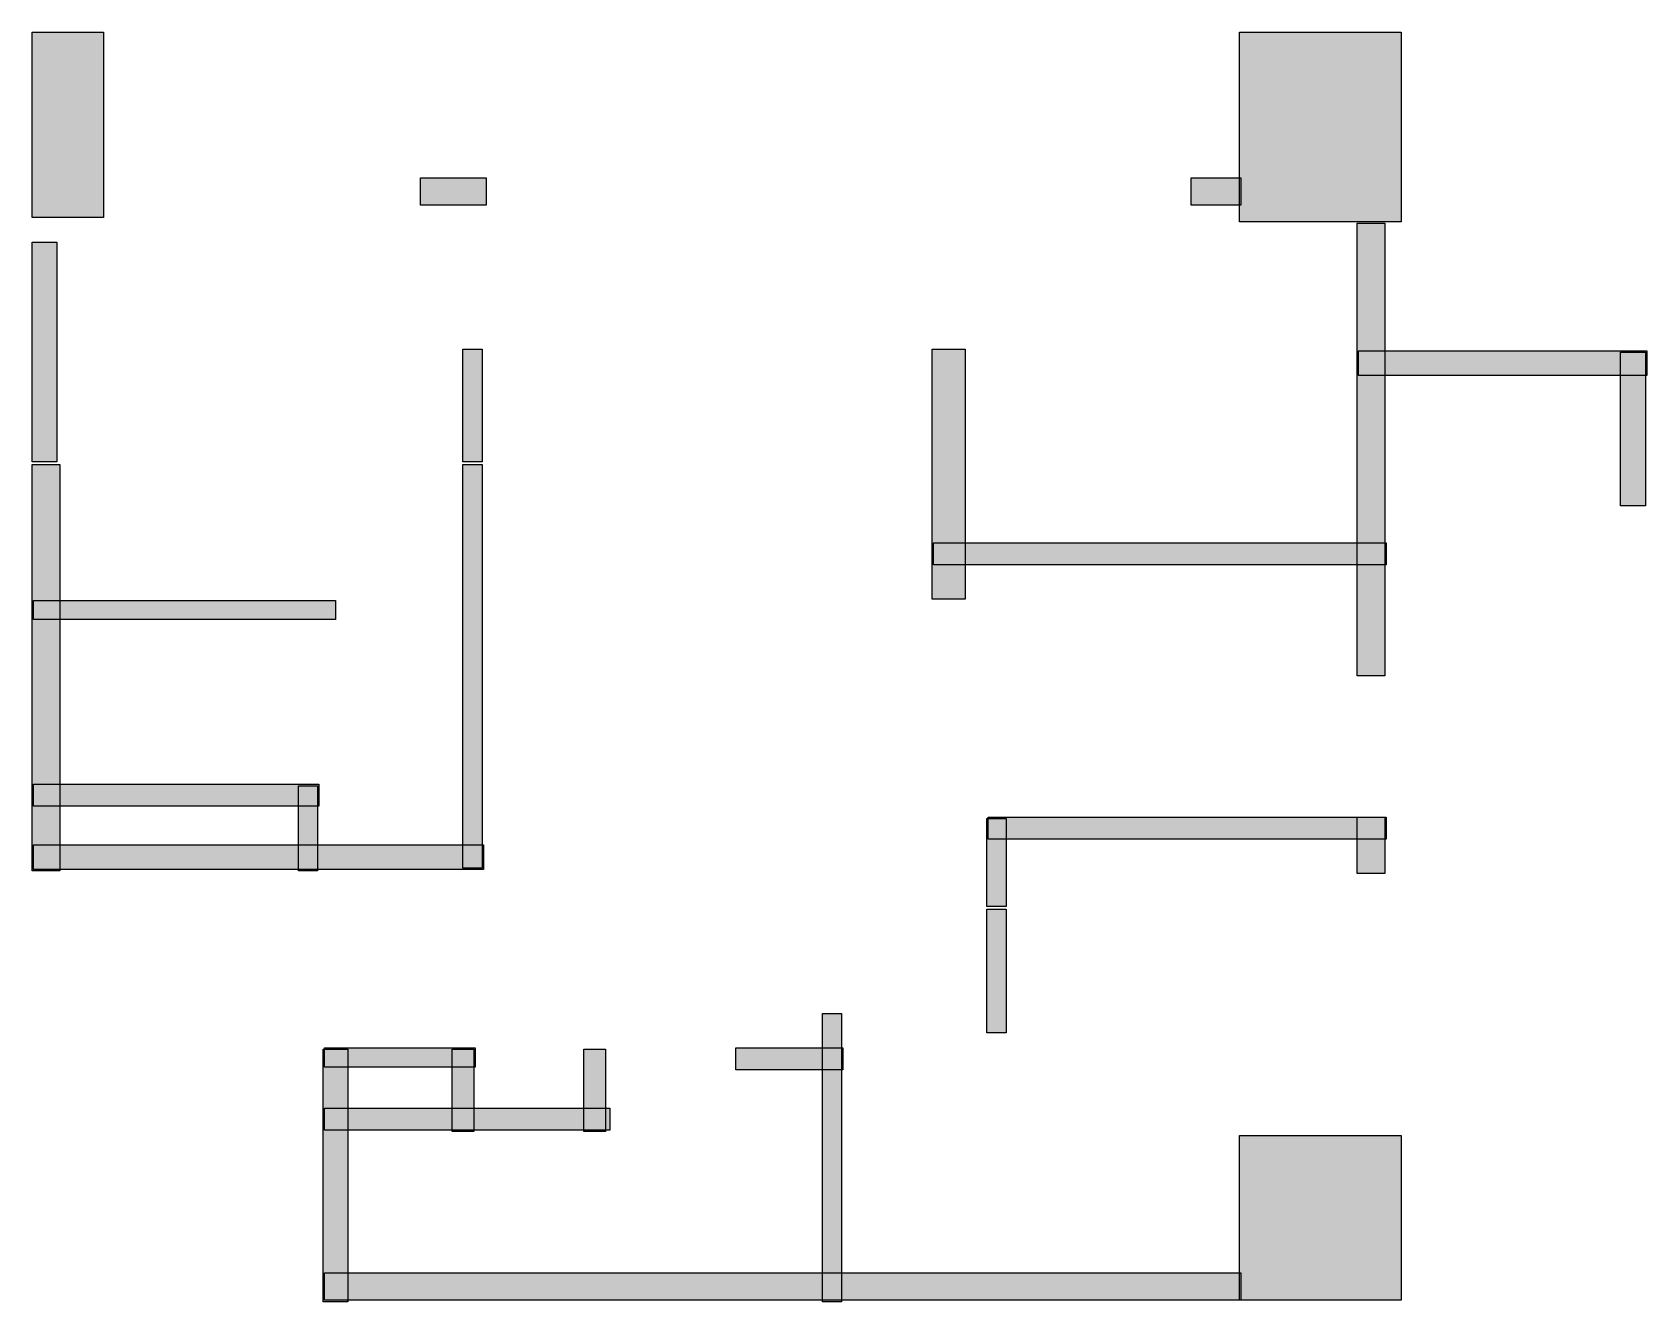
# Model space of a CAD drawing. Header units: centimetres. Extents: x 16 to 1052, y 11 to 825.
import ezdxf

# ---------------------------------------------------------------- set-up
doc = ezdxf.new("R2010")
doc.units = ezdxf.units.CM
doc.layers.add('WALL', color=7, linetype='Continuous')

msp = doc.modelspace()

# ---------------------------------------------------------------- hatches: boundary and pattern name
at = {"layer": 'WALL'}
h = msp.add_hatch(color=256, dxfattribs=at)
h.dxf.hatch_style = 1
h.paths.add_polyline_path([(15.84, 825.44), (61.6, 825.44), (61.6, 706.64), (15.84, 706.64)])
h = msp.add_hatch(color=256, dxfattribs=at)
h.dxf.hatch_style = 1
h.paths.add_polyline_path([(790.24, 825.44), (894.08, 825.44), (894.08, 704), (790.24, 704)])
h = msp.add_hatch(color=256, dxfattribs=at)
h.dxf.hatch_style = 1
h.paths.add_polyline_path([(264.88, 732.16), (307.12, 732.16), (307.12, 714.56), (264.88, 714.56)])
h = msp.add_hatch(color=256, dxfattribs=at)
h.dxf.hatch_style = 1
h.paths.add_polyline_path([(759.44, 732.16), (791.12, 732.16), (791.12, 714.56), (759.44, 714.56)])
h = msp.add_hatch(color=256, dxfattribs=at)
h.dxf.hatch_style = 1
h.paths.add_polyline_path([(865.92, 703.12), (883.52, 703.12), (883.52, 412.72), (865.92, 412.72)])
h = msp.add_hatch(color=256, dxfattribs=at)
h.dxf.hatch_style = 1
h.paths.add_polyline_path([(15.84, 690.8), (31.68, 690.8), (31.68, 550), (15.84, 550)])
h = msp.add_hatch(color=256, dxfattribs=at)
h.dxf.hatch_style = 1
h.paths.add_polyline_path([(292.16, 622.16), (304.48, 622.16), (304.48, 550), (292.16, 550)])
h = msp.add_hatch(color=256, dxfattribs=at)
h.dxf.hatch_style = 1
h.paths.add_polyline_path([(593.12, 622.16), (614.24, 622.16), (614.24, 462), (593.12, 462)])
h = msp.add_hatch(color=256, dxfattribs=at)
h.dxf.hatch_style = 1
h.paths.add_polyline_path([(866.8, 621.28), (1051.6, 621.28), (1051.6, 605.44), (866.8, 605.44)])
h = msp.add_hatch(color=256, dxfattribs=at)
h.dxf.hatch_style = 1
h.paths.add_polyline_path([(1034.88, 620.4), (1050.72, 620.4), (1050.72, 521.84), (1034.88, 521.84)])
h = msp.add_hatch(color=256, dxfattribs=at)
h.dxf.hatch_style = 1
h.paths.add_polyline_path([(15.84, 548.24), (33.44, 548.24), (33.44, 287.76), (15.84, 287.76)])
h = msp.add_hatch(color=256, dxfattribs=at)
h.dxf.hatch_style = 1
h.paths.add_polyline_path([(292.16, 548.24), (304.48, 548.24), (304.48, 289.52), (292.16, 289.52)])
h = msp.add_hatch(color=256, dxfattribs=at)
h.dxf.hatch_style = 1
h.paths.add_polyline_path([(594, 498.08), (884.4, 498.08), (884.4, 484), (594, 484)])
h = msp.add_hatch(color=256, dxfattribs=at)
h.dxf.hatch_style = 1
h.paths.add_polyline_path([(16.72, 461.12), (210.32, 461.12), (210.32, 448.8), (16.72, 448.8)])
h = msp.add_hatch(color=256, dxfattribs=at)
h.dxf.hatch_style = 1
h.paths.add_polyline_path([(16.72, 343.2), (199.76, 343.2), (199.76, 329.12), (16.72, 329.12)])
h = msp.add_hatch(color=256, dxfattribs=at)
h.dxf.hatch_style = 1
h.paths.add_polyline_path([(186.56, 342.32), (198.88, 342.32), (198.88, 287.76), (186.56, 287.76)])
h = msp.add_hatch(color=256, dxfattribs=at)
h.dxf.hatch_style = 1
h.paths.add_polyline_path([(628.32, 321.2), (640.64, 321.2), (640.64, 264.88), (628.32, 264.88)])
h = msp.add_hatch(color=256, dxfattribs=at)
h.dxf.hatch_style = 1
h.paths.add_polyline_path([(629.2, 322.08), (884.4, 322.08), (884.4, 308), (629.2, 308)])
h = msp.add_hatch(color=256, dxfattribs=at)
h.dxf.hatch_style = 1
h.paths.add_polyline_path([(865.92, 322.08), (883.52, 322.08), (883.52, 286), (865.92, 286)])
h = msp.add_hatch(color=256, dxfattribs=at)
h.dxf.hatch_style = 1
h.paths.add_polyline_path([(16.72, 304.48), (305.36, 304.48), (305.36, 288.64), (16.72, 288.64)])
h = msp.add_hatch(color=256, dxfattribs=at)
h.dxf.hatch_style = 1
h.paths.add_polyline_path([(628.32, 263.12), (640.64, 263.12), (640.64, 183.92), (628.32, 183.92)])
h = msp.add_hatch(color=256, dxfattribs=at)
h.dxf.hatch_style = 1
h.paths.add_polyline_path([(522.72, 196.24), (535.04, 196.24), (535.04, 11.44), (522.72, 11.44)])
h = msp.add_hatch(color=256, dxfattribs=at)
h.dxf.hatch_style = 1
h.paths.add_polyline_path([(202.4, 173.36), (218.24, 173.36), (218.24, 11.44), (202.4, 11.44)])
h = msp.add_hatch(color=256, dxfattribs=at)
h.dxf.hatch_style = 1
h.paths.add_polyline_path([(203.28, 174.24), (300.08, 174.24), (300.08, 161.92), (203.28, 161.92)])
h = msp.add_hatch(color=256, dxfattribs=at)
h.dxf.hatch_style = 1
h.paths.add_polyline_path([(285.12, 173.36), (299.2, 173.36), (299.2, 120.56), (285.12, 120.56)])
h = msp.add_hatch(color=256, dxfattribs=at)
h.dxf.hatch_style = 1
h.paths.add_polyline_path([(369.6, 173.36), (383.68, 173.36), (383.68, 120.56), (369.6, 120.56)])
h = msp.add_hatch(color=256, dxfattribs=at)
h.dxf.hatch_style = 1
h.paths.add_polyline_path([(467.28, 174.24), (535.92, 174.24), (535.92, 160.16), (467.28, 160.16)])
h = msp.add_hatch(color=256, dxfattribs=at)
h.dxf.hatch_style = 1
h.paths.add_polyline_path([(203.28, 135.52), (386.32, 135.52), (386.32, 121.44), (203.28, 121.44)])
h = msp.add_hatch(color=256, dxfattribs=at)
h.dxf.hatch_style = 1
h.paths.add_polyline_path([(790.24, 117.92), (894.08, 117.92), (894.08, 12.32), (790.24, 12.32)])
h = msp.add_hatch(color=256, dxfattribs=at)
h.dxf.hatch_style = 1
h.paths.add_polyline_path([(203.28, 29.92), (791.12, 29.92), (791.12, 12.32), (203.28, 12.32)])

# ---------------------------------------------------------------- linework, layer by layer
for points in [[(15.84, 825.44), (61.6, 825.44), (61.6, 706.64), (15.84, 706.64)], [(790.24, 825.44), (894.08, 825.44), (894.08, 704), (790.24, 704)], [(264.88, 732.16), (307.12, 732.16), (307.12, 714.56), (264.88, 714.56)], [(759.44, 732.16), (791.12, 732.16), (791.12, 714.56), (759.44, 714.56)], [(865.92, 703.12), (883.52, 703.12), (883.52, 412.72), (865.92, 412.72)], [(15.84, 690.8), (31.68, 690.8), (31.68, 550), (15.84, 550)], [(292.16, 622.16), (304.48, 622.16), (304.48, 550), (292.16, 550)], [(593.12, 622.16), (614.24, 622.16), (614.24, 462), (593.12, 462)], [(866.8, 621.28), (1051.6, 621.28), (1051.6, 605.44), (866.8, 605.44)], [(1034.88, 620.4), (1050.72, 620.4), (1050.72, 521.84), (1034.88, 521.84)], [(15.84, 548.24), (33.44, 548.24), (33.44, 287.76), (15.84, 287.76)], [(292.16, 548.24), (304.48, 548.24), (304.48, 289.52), (292.16, 289.52)], [(594, 498.08), (884.4, 498.08), (884.4, 484), (594, 484)], [(16.72, 461.12), (210.32, 461.12), (210.32, 448.8), (16.72, 448.8)], [(16.72, 343.2), (199.76, 343.2), (199.76, 329.12), (16.72, 329.12)], [(186.56, 342.32), (198.88, 342.32), (198.88, 287.76), (186.56, 287.76)], [(628.32, 321.2), (640.64, 321.2), (640.64, 264.88), (628.32, 264.88)], [(629.2, 322.08), (884.4, 322.08), (884.4, 308), (629.2, 308)], [(865.92, 322.08), (883.52, 322.08), (883.52, 286), (865.92, 286)], [(16.72, 304.48), (305.36, 304.48), (305.36, 288.64), (16.72, 288.64)], [(628.32, 263.12), (640.64, 263.12), (640.64, 183.92), (628.32, 183.92)], [(522.72, 196.24), (535.04, 196.24), (535.04, 11.44), (522.72, 11.44)], [(202.4, 173.36), (218.24, 173.36), (218.24, 11.44), (202.4, 11.44)], [(203.28, 174.24), (300.08, 174.24), (300.08, 161.92), (203.28, 161.92)], [(285.12, 173.36), (299.2, 173.36), (299.2, 120.56), (285.12, 120.56)], [(369.6, 173.36), (383.68, 173.36), (383.68, 120.56), (369.6, 120.56)], [(467.28, 174.24), (535.92, 174.24), (535.92, 160.16), (467.28, 160.16)], [(203.28, 135.52), (386.32, 135.52), (386.32, 121.44), (203.28, 121.44)], [(790.24, 117.92), (894.08, 117.92), (894.08, 12.32), (790.24, 12.32)], [(203.28, 29.92), (791.12, 29.92), (791.12, 12.32), (203.28, 12.32)]]:
    msp.add_lwpolyline(points, close=True, dxfattribs=at)

doc.saveas('drawing.dxf')
